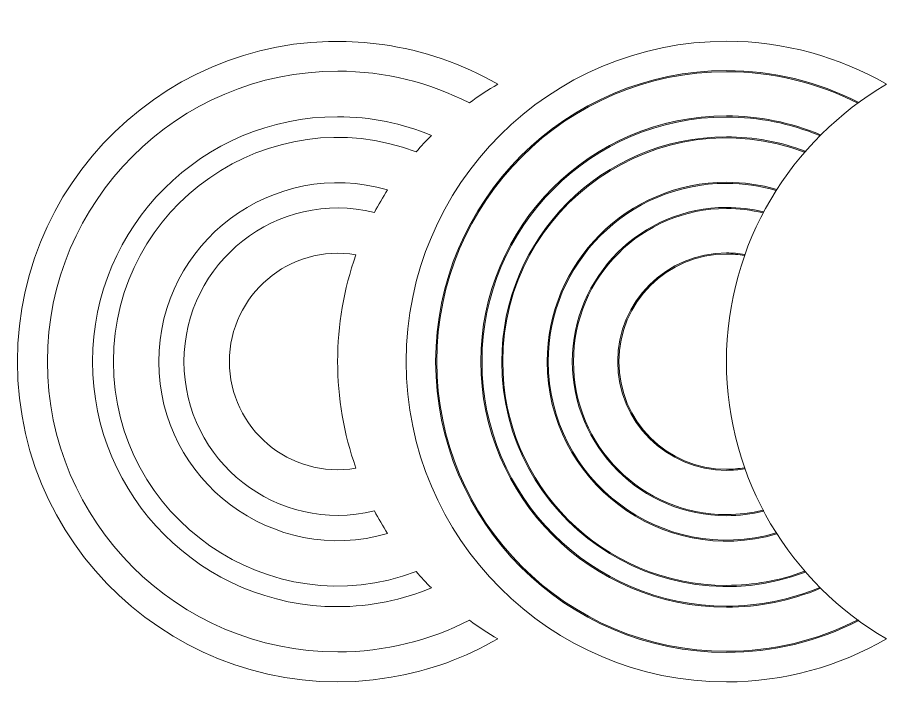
# Model space of a CAD drawing. Header units: inches. Extents: x 0.1 to 23.3, y -0.9 to 8.7.
# Drawn here: x 12.73 to 23.35, y -0.27 to 8.19 of the extents above; entities that cross this region are included whole.
import ezdxf

# ---------------------------------------------------------------- set-up
doc = ezdxf.new("R2010")
doc.units = ezdxf.units.IN
doc.header["$MEASUREMENT"] = 0
doc.layers.add('_U+0421_U+043B_U+043E_U+0439 1', color=7, linetype='Continuous')

msp = doc.modelspace()

# ---------------------------------------------------------------- hatches: boundary and pattern name
at = {"layer": '_U+0421_U+043B_U+043E_U+0439 1', "true_color": 0xffffff}
h = msp.add_hatch(color=7, dxfattribs=at)
h.dxf.hatch_style = 2
edge = h.paths.add_edge_path()
edge.add_spline(control_points=[(22.533, 1.228), (22.544, 1.217), (22.543, 1.218), (22.543, 1.218), (22.178, 1.067), (21.789, 0.987), (21.392, 0.987), (19.739, 0.987), (18.393, 2.332), (18.393, 3.986), (18.393, 5.64), (19.737, 6.985), (21.392, 6.985), (21.789, 6.985), (22.178, 6.906), (22.543, 6.754), (22.543, 6.754), (22.533, 6.744), (22.533, 6.744), (22.171, 6.894), (21.787, 6.971), (21.393, 6.971), (19.747, 6.971), (18.408, 5.632), (18.408, 3.986), (18.408, 2.34), (19.747, 1.001), (21.393, 1.001), (21.787, 1.001), (22.171, 1.078), (22.533, 1.228)], knot_values=[0, 0, 0, 0, 0.013889, 0.013889, 0.013889, 0.027778, 0.027778, 0.027778, 0.041667, 0.041667, 0.041667, 0.055556, 0.055556, 0.055556, 0.069444, 0.069444, 0.069444, 0.083333, 0.083333, 0.083333, 0.097222, 0.097222, 0.097222, 0.111111, 0.111111, 0.111111, 0.125, 0.125, 0.125, 0.138889, 0.138889, 0.138889, 0.138889], degree=3, periodic=0)
edge.add_line((22.533, 1.228), (22.533, 1.228))
edge = h.paths.add_edge_path()
edge.add_spline(control_points=[(21.393, 7.538), (19.435, 7.538), (17.842, 5.944), (17.842, 3.986), (17.842, 2.028), (19.435, 0.435), (21.393, 0.435), (21.96, 0.435), (22.506, 0.567), (23.008, 0.824), (23.008, 0.824), (22.996, 0.832), (22.996, 0.833), (22.496, 0.579), (21.957, 0.449), (21.393, 0.449), (19.442, 0.449), (17.856, 2.036), (17.856, 3.986), (17.856, 5.938), (19.443, 7.524), (21.393, 7.524), (21.957, 7.524), (22.496, 7.394), (22.996, 7.139), (22.996, 7.139), (23.008, 7.149), (23.008, 7.149), (22.506, 7.406), (21.96, 7.538), (21.393, 7.538)], knot_values=[0, 0, 0, 0, 0.013889, 0.013889, 0.013889, 0.027778, 0.027778, 0.027778, 0.041667, 0.041667, 0.041667, 0.055556, 0.055556, 0.055556, 0.069444, 0.069444, 0.069444, 0.083333, 0.083333, 0.083333, 0.097222, 0.097222, 0.097222, 0.111111, 0.111111, 0.111111, 0.125, 0.125, 0.125, 0.138889, 0.138889, 0.138889, 0.138889], degree=3, periodic=0)
edge.add_line((21.393, 7.538), (21.393, 7.538))
edge = h.paths.add_edge_path()
edge.add_spline(control_points=[(21.393, 6.729), (19.881, 6.729), (18.649, 5.499), (18.649, 3.985), (18.649, 2.076), (20.563, 0.742), (22.357, 1.415), (22.357, 1.417), (22.347, 1.426), (22.347, 1.426), (22.042, 1.312), (21.721, 1.254), (21.392, 1.254), (19.886, 1.254), (18.661, 2.479), (18.661, 3.985), (18.661, 5.889), (20.571, 7.207), (22.346, 6.542), (22.357, 6.554), (22.356, 6.553), (22.356, 6.553), (22.05, 6.671), (21.724, 6.729), (21.393, 6.729)], knot_values=[0, 0, 0, 0, 0.013889, 0.013889, 0.013889, 0.027778, 0.027778, 0.027778, 0.041667, 0.041667, 0.041667, 0.055556, 0.055556, 0.055556, 0.069444, 0.069444, 0.069444, 0.083333, 0.083333, 0.083333, 0.097222, 0.097222, 0.097222, 0.111111, 0.111111, 0.111111, 0.111111], degree=3, periodic=0)
edge.add_line((21.393, 6.729), (21.393, 6.729))
edge = h.paths.add_edge_path()
edge.add_spline(control_points=[(21.393, 6.175), (20.186, 6.175), (19.203, 5.193), (19.203, 3.985), (19.203, 2.535), (20.599, 1.472), (22.008, 1.882), (22.006, 1.886), (22.003, 1.89), (22, 1.894), (20.604, 1.489), (19.217, 2.544), (19.217, 3.985), (19.217, 5.185), (20.193, 6.161), (21.393, 6.161), (21.599, 6.161), (21.803, 6.132), (22, 6.075), (22, 6.075), (22.008, 6.088), (22.008, 6.088), (21.81, 6.146), (21.601, 6.175), (21.393, 6.175)], knot_values=[0, 0, 0, 0, 0.013889, 0.013889, 0.013889, 0.027778, 0.027778, 0.027778, 0.041667, 0.041667, 0.041667, 0.055556, 0.055556, 0.055556, 0.069444, 0.069444, 0.069444, 0.083333, 0.083333, 0.083333, 0.097222, 0.097222, 0.097222, 0.111111, 0.111111, 0.111111, 0.111111], degree=3, periodic=0)
edge.add_line((21.393, 6.175), (21.393, 6.175))
edge = h.paths.add_edge_path()
edge.add_spline(control_points=[(20.065, 3.986), (20.065, 3.254), (20.661, 2.658), (21.393, 2.658), (21.467, 2.658), (21.544, 2.665), (21.618, 2.678), (21.617, 2.682), (21.615, 2.686), (21.614, 2.69), (21.54, 2.678), (21.465, 2.671), (21.393, 2.671), (20.668, 2.671), (20.079, 3.26), (20.079, 3.985), (20.079, 4.71), (20.668, 5.299), (21.393, 5.299), (21.465, 5.299), (21.54, 5.292), (21.614, 5.279), (21.615, 5.283), (21.617, 5.288), (21.618, 5.293), (21.543, 5.306), (21.465, 5.312), (21.393, 5.312), (20.661, 5.314), (20.065, 4.718), (20.065, 3.986)], knot_values=[0, 0, 0, 0, 0.013889, 0.013889, 0.013889, 0.027778, 0.027778, 0.027778, 0.041667, 0.041667, 0.041667, 0.055556, 0.055556, 0.055556, 0.069444, 0.069444, 0.069444, 0.083333, 0.083333, 0.083333, 0.097222, 0.097222, 0.097222, 0.111111, 0.111111, 0.111111, 0.125, 0.125, 0.125, 0.138889, 0.138889, 0.138889, 0.138889], degree=3, periodic=0)
edge.add_line((20.065, 3.986), (20.065, 3.986))
edge = h.paths.add_edge_path()
edge.add_spline(control_points=[(21.393, 5.868), (20.356, 5.868), (19.511, 5.024), (19.511, 3.986), (19.511, 2.949), (20.356, 2.104), (21.393, 2.104), (21.546, 2.104), (21.699, 2.124), (21.847, 2.16), (21.844, 2.164), (21.843, 2.168), (21.84, 2.172), (21.694, 2.136), (21.544, 2.118), (21.393, 2.118), (20.363, 2.118), (19.525, 2.956), (19.525, 3.986), (19.525, 5.017), (20.363, 5.854), (21.393, 5.854), (21.544, 5.854), (21.694, 5.836), (21.84, 5.8), (21.84, 5.8), (21.847, 5.812), (21.847, 5.812), (21.7, 5.849), (21.546, 5.868), (21.393, 5.868)], knot_values=[0, 0, 0, 0, 0.013889, 0.013889, 0.013889, 0.027778, 0.027778, 0.027778, 0.041667, 0.041667, 0.041667, 0.055556, 0.055556, 0.055556, 0.069444, 0.069444, 0.069444, 0.083333, 0.083333, 0.083333, 0.097222, 0.097222, 0.097222, 0.111111, 0.111111, 0.111111, 0.125, 0.125, 0.125, 0.138889, 0.138889, 0.138889, 0.138889], degree=3, periodic=0)
edge.add_line((21.393, 5.868), (21.393, 5.868))

# ---------------------------------------------------------------- linework, layer by layer
at = {"layer": '_U+0421_U+043B_U+043E_U+0439 1', "color": 1, "lineweight": 9, "true_color": 0xff0000}
for points, knots in [([(12.735, 3.986), (12.735, 1.557), (14.933, -0.275), (17.3, 0.132), (17.767, 0.211), (18.204, 0.372), (18.6, 0.601), (18.481, 0.671), (18.365, 0.746), (18.254, 0.828), (17.771, 0.581), (17.225, 0.442), (16.646, 0.442), (14.692, 0.442), (13.101, 2.032), (13.101, 3.986), (13.101, 5.94), (14.692, 7.531), (16.646, 7.531), (17.225, 7.531), (17.771, 7.392), (18.254, 7.144), (18.365, 7.225), (18.481, 7.301), (18.6, 7.371), (18.169, 7.621), (17.694, 7.786), (17.19, 7.857), (14.824, 8.188), (12.735, 6.344), (12.735, 3.986)], [0, 0, 0, 0, 1, 1, 1, 2, 2, 2, 3, 3, 3, 4, 4, 4, 5, 5, 5, 6, 6, 6, 7, 7, 7, 8, 8, 8, 9, 9, 9, 10, 10, 10, 10]), ([(23.347, 0.601), (22.772, 0.268), (22.104, 0.076), (21.392, 0.076), (19.236, 0.076), (17.482, 1.831), (17.482, 3.986), (17.482, 6.142), (19.237, 7.896), (21.393, 7.896), (22.104, 7.896), (22.772, 7.704), (23.349, 7.371), (22.181, 6.693), (21.393, 5.429), (21.393, 3.986), (21.393, 2.542), (22.181, 1.278), (23.347, 0.601)], [0, 0, 0, 0, 1, 1, 1, 2, 2, 2, 3, 3, 3, 4, 4, 4, 5, 5, 5, 6, 6, 6, 6]), ([(13.653, 3.986), (13.653, 2.336), (14.994, 0.994), (16.644, 0.994), (17.05, 0.994), (17.438, 1.076), (17.79, 1.222), (17.726, 1.286), (17.664, 1.353), (17.604, 1.422), (15.817, 0.75), (13.907, 2.082), (13.907, 3.985), (13.907, 5.886), (15.815, 7.219), (17.604, 6.547), (17.664, 6.615), (17.726, 6.682), (17.79, 6.747), (17.438, 6.894), (17.05, 6.975), (16.644, 6.975), (14.994, 6.976), (13.653, 5.635), (13.653, 3.986)], [0, 0, 0, 0, 1, 1, 1, 2, 2, 2, 3, 3, 3, 4, 4, 4, 5, 5, 5, 6, 6, 6, 7, 7, 7, 8, 8, 8, 8]), ([(17.256, 6.082), (17.199, 5.993), (17.144, 5.9), (17.094, 5.806), (15.908, 6.099), (14.769, 5.196), (14.769, 3.985), (14.769, 2.772), (15.91, 1.871), (17.094, 2.164), (17.144, 2.069), (17.197, 1.978), (17.256, 1.887), (15.86, 1.481), (14.461, 2.533), (14.461, 3.983), (14.461, 5.44), (15.862, 6.487), (17.256, 6.082)], [0, 0, 0, 0, 1, 1, 1, 2, 2, 2, 3, 3, 3, 4, 4, 4, 5, 5, 5, 6, 6, 6, 6]), ([(15.324, 3.986), (15.324, 3.172), (16.057, 2.546), (16.868, 2.685), (16.571, 3.525), (16.571, 4.449), (16.868, 5.289), (16.056, 5.426), (15.324, 4.799), (15.324, 3.986)], [0, 0, 0, 0, 1, 1, 1, 2, 2, 2, 3, 3, 3, 3])]:
    msp.add_open_spline(points, degree=3, knots=knots, dxfattribs=at)
at = {"layer": '_U+0421_U+043B_U+043E_U+0439 1', "lineweight": 0}
for points, knots in [([(21.393, 7.538), (19.435, 7.538), (17.842, 5.944), (17.842, 3.986), (17.842, 2.028), (19.435, 0.435), (21.393, 0.435), (21.96, 0.435), (22.506, 0.567), (23.008, 0.824), (23.008, 0.824), (22.996, 0.832), (22.996, 0.833), (22.496, 0.579), (21.957, 0.449), (21.393, 0.449), (19.442, 0.449), (17.856, 2.036), (17.856, 3.986), (17.856, 5.938), (19.443, 7.524), (21.393, 7.524), (21.957, 7.524), (22.496, 7.394), (22.996, 7.139), (22.996, 7.139), (23.008, 7.149), (23.008, 7.149), (22.506, 7.406), (21.96, 7.538), (21.393, 7.538)], [0, 0, 0, 0, 1, 1, 1, 2, 2, 2, 3, 3, 3, 4, 4, 4, 5, 5, 5, 6, 6, 6, 7, 7, 7, 8, 8, 8, 9, 9, 9, 10, 10, 10, 10]), ([(21.393, 6.729), (19.881, 6.729), (18.649, 5.499), (18.649, 3.985), (18.649, 2.076), (20.563, 0.742), (22.357, 1.415), (22.357, 1.417), (22.347, 1.426), (22.347, 1.426), (22.042, 1.312), (21.721, 1.254), (21.392, 1.254), (19.886, 1.254), (18.661, 2.479), (18.661, 3.985), (18.661, 5.889), (20.571, 7.207), (22.346, 6.542), (22.357, 6.554), (22.356, 6.553), (22.356, 6.553), (22.05, 6.671), (21.724, 6.729), (21.393, 6.729)], [0, 0, 0, 0, 1, 1, 1, 2, 2, 2, 3, 3, 3, 4, 4, 4, 5, 5, 5, 6, 6, 6, 7, 7, 7, 8, 8, 8, 8]), ([(22.533, 1.228), (22.544, 1.217), (22.543, 1.218), (22.543, 1.218), (22.178, 1.067), (21.789, 0.987), (21.392, 0.987), (19.739, 0.987), (18.393, 2.332), (18.393, 3.986), (18.393, 5.64), (19.737, 6.985), (21.392, 6.985), (21.789, 6.985), (22.178, 6.906), (22.543, 6.754), (22.543, 6.754), (22.533, 6.744), (22.533, 6.744), (22.171, 6.894), (21.787, 6.971), (21.393, 6.971), (19.747, 6.971), (18.408, 5.632), (18.408, 3.986), (18.408, 2.34), (19.747, 1.001), (21.393, 1.001), (21.787, 1.001), (22.171, 1.078), (22.533, 1.228)], [0, 0, 0, 0, 1, 1, 1, 2, 2, 2, 3, 3, 3, 4, 4, 4, 5, 5, 5, 6, 6, 6, 7, 7, 7, 8, 8, 8, 9, 9, 9, 10, 10, 10, 10]), ([(21.393, 6.175), (20.186, 6.175), (19.203, 5.193), (19.203, 3.985), (19.203, 2.535), (20.599, 1.472), (22.008, 1.882), (22.006, 1.886), (22.003, 1.89), (22, 1.894), (20.604, 1.489), (19.217, 2.544), (19.217, 3.985), (19.217, 5.185), (20.193, 6.161), (21.393, 6.161), (21.599, 6.161), (21.803, 6.132), (22, 6.075), (22, 6.075), (22.008, 6.088), (22.008, 6.088), (21.81, 6.146), (21.601, 6.175), (21.393, 6.175)], [0, 0, 0, 0, 1, 1, 1, 2, 2, 2, 3, 3, 3, 4, 4, 4, 5, 5, 5, 6, 6, 6, 7, 7, 7, 8, 8, 8, 8]), ([(21.393, 5.868), (20.356, 5.868), (19.511, 5.024), (19.511, 3.986), (19.511, 2.949), (20.356, 2.104), (21.393, 2.104), (21.546, 2.104), (21.699, 2.124), (21.847, 2.16), (21.844, 2.164), (21.843, 2.168), (21.84, 2.172), (21.694, 2.136), (21.544, 2.118), (21.393, 2.118), (20.363, 2.118), (19.525, 2.956), (19.525, 3.986), (19.525, 5.017), (20.363, 5.854), (21.393, 5.854), (21.544, 5.854), (21.694, 5.836), (21.84, 5.8), (21.84, 5.8), (21.847, 5.812), (21.847, 5.812), (21.7, 5.849), (21.546, 5.868), (21.393, 5.868)], [0, 0, 0, 0, 1, 1, 1, 2, 2, 2, 3, 3, 3, 4, 4, 4, 5, 5, 5, 6, 6, 6, 7, 7, 7, 8, 8, 8, 9, 9, 9, 10, 10, 10, 10]), ([(20.065, 3.986), (20.065, 3.254), (20.661, 2.658), (21.393, 2.658), (21.467, 2.658), (21.544, 2.665), (21.618, 2.678), (21.617, 2.682), (21.615, 2.686), (21.614, 2.69), (21.54, 2.678), (21.465, 2.671), (21.393, 2.671), (20.668, 2.671), (20.079, 3.26), (20.079, 3.985), (20.079, 4.71), (20.668, 5.299), (21.393, 5.299), (21.465, 5.299), (21.54, 5.292), (21.614, 5.279), (21.615, 5.283), (21.617, 5.288), (21.618, 5.293), (21.543, 5.306), (21.465, 5.312), (21.393, 5.312), (20.661, 5.314), (20.065, 4.718), (20.065, 3.986)], [0, 0, 0, 0, 1, 1, 1, 2, 2, 2, 3, 3, 3, 4, 4, 4, 5, 5, 5, 6, 6, 6, 7, 7, 7, 8, 8, 8, 9, 9, 9, 10, 10, 10, 10])]:
    msp.add_open_spline(points, degree=3, knots=knots, dxfattribs=at)

doc.saveas('drawing.dxf')
